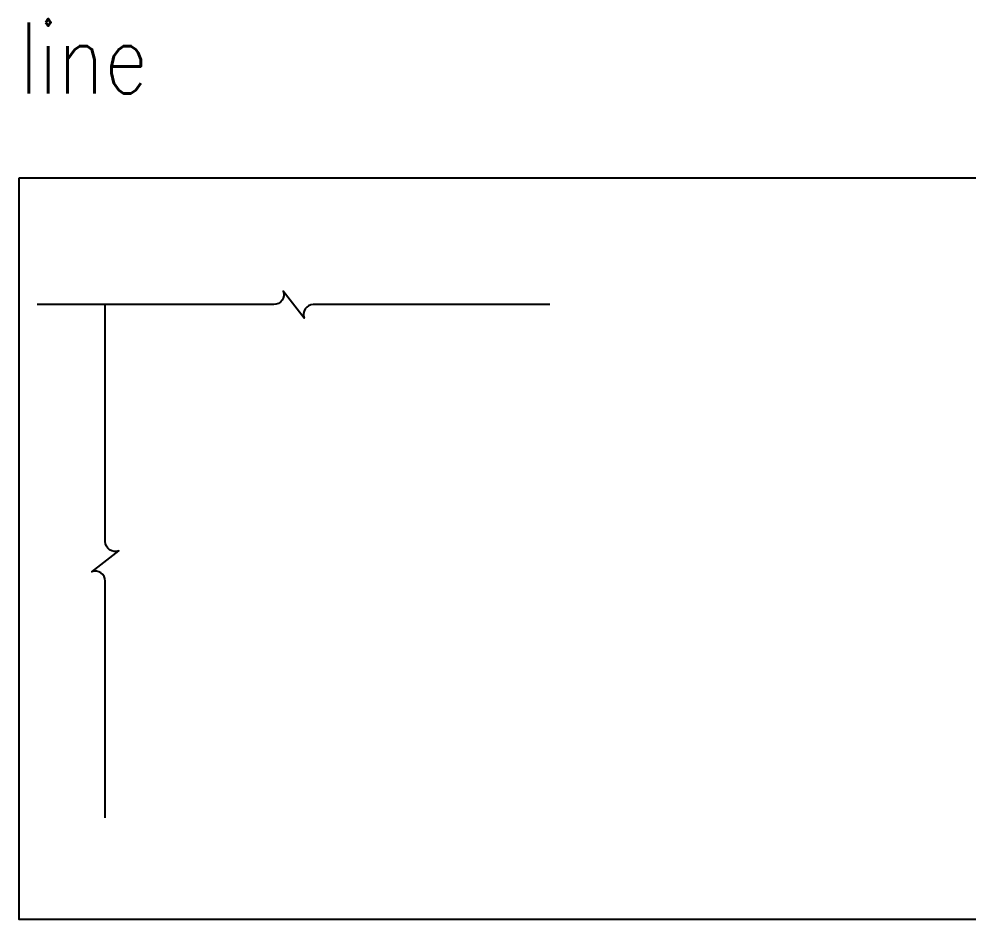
# Model space of a CAD drawing. Extents: x -4754 to 8167, y -19960 to 3942.
# Drawn here: x -4262 to -3660, y -3393 to -2822 of the extents above; entities that cross this region are included whole.
import ezdxf

# ---------------------------------------------------------------- set-up
doc = ezdxf.new("R2010")
doc.units = 0
doc.header["$LTSCALE"] = 3
doc.layers.get('0').update_dxf_attribs({"linetype": 'CONTINUOUS'})
doc.styles.get("Standard").update_dxf_attribs({"font": 'ROMANS.shx', "width": 0.8, "bigfont": 'chineset.shx'})

# ---------------------------------------------------------------- blocks, each defined once
blk = doc.blocks.new('CutLine_H')
at = {"color": 1, "linetype": 'Continuous'}
blk.add_lwpolyline([(162.5, 0), (12.5, 0, 0.529473), (6.67, -8.58), (-6.67, 8.58, -0.532815), (-12.5, 0), (-162.5, 0)], format="xyb", dxfattribs=at)
blk = doc.blocks.new('CutLine_V')
at = {"color": 1, "linetype": 'Continuous'}
blk.add_lwpolyline([(0, -162.5), (0, -12.5, 0.529473), (-8.58, -6.67), (8.58, 6.67, -0.532815), (0, 12.5), (0, 162.5)], format="xyb", dxfattribs=at)

msp = doc.modelspace()

# ---------------------------------------------------------------- linework, layer by layer
at = {"linetype": 'Continuous'}
msp.add_lwpolyline([(-4261.985, -2923.226), (-4261.985, -3392.639), (-2950.844, -3392.639), (-2950.844, -2923.226)], close=True, dxfattribs=at)

# ---------------------------------------------------------------- block references
for name, p in [('CutLine_H', (-4087.912, -3003.346)), ('CutLine_V', (-4207.27, -3165.97))]:
    msp.add_blockref(name, p, dxfattribs=at)

# ---------------------------------------------------------------- texts
at = {"linetype": 'Continuous', "insert": (-4261.985, -2824.511), "char_height": 45, "width": 231.61621, "attachment_point": 1}
msp.add_mtext('line', dxfattribs=at)

doc.saveas('drawing.dxf')
